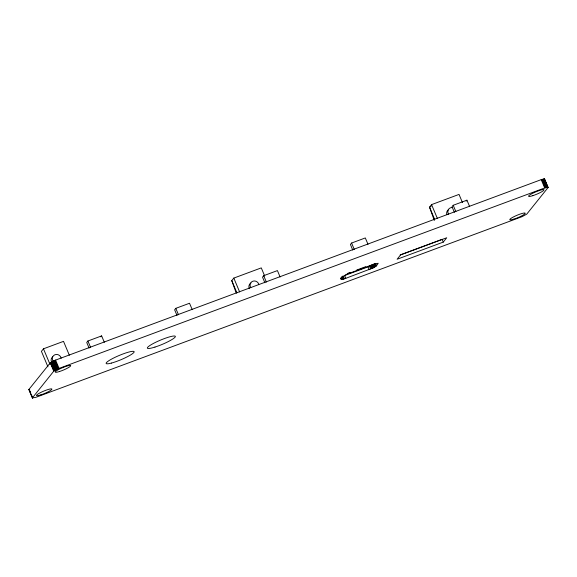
<?xml version="1.0" encoding="UTF-8"?>
<svg xmlns="http://www.w3.org/2000/svg" width="577" height="577" viewBox="0 0 577 577"><rect width="100%" height="100%" fill="white"/><g stroke="black" fill="none" stroke-linecap="round" stroke-linejoin="round"><path stroke-width="0.87" d="M544.652 179.173L541.204 179.642L54.887 360.351L50.264 362.854L28.857 389.518L29.679 389.756M548.143 187.482L544.695 187.951L58.378 368.66L53.755 371.162L32.341 397.95L35.796 397.358L522.113 216.649L526.736 214.146L548.143 187.482L544.58 178.964M69.341 355.208L63.513 341.36L43.47 348.811L41.429 351.35L47.934 366.821M104.329 342.305L101.639 335.901L87.899 341.007L86.738 342.457L89.096 348.054M100.86 336.867L101.639 335.901M192.22 309.647L189.53 303.25L175.79 308.349L174.629 309.799L176.988 315.403M236.26 293.123L231.774 280.631L233.808 278.092L261.273 267.887L264.699 276.03M280.112 276.996L277.422 270.591L263.689 275.698L262.521 277.148L264.879 282.744M368.003 244.338L365.313 237.94L351.581 243.04L350.412 244.489L352.771 250.093M376.536 265.766L378.223 263.256L373.413 264.338L350.051 273.015C346.337 273.188 334.862 282.492 345.796 278.316L373.103 267.937L376.536 265.766L375.663 263.689M462.451 202.563L459.032 194.413L431.56 204.619L429.526 207.157L434.315 220.479M469.628 206.58L466.937 200.183L453.205 205.282L452.036 206.732L454.395 212.336M466.158 201.149L466.937 200.183M443.251 242.109L446.742 237.76L400.604 254.904L397.106 259.253L443.251 242.109L442.09 239.34L400.142 254.926M345.796 278.316L344.628 275.546L367.989 266.87L373.91 264.1L375.072 266.87M431.098 206.573L429.526 207.157L434.661 219.375M347.65 273.404L350.109 272.495M356.658 270.065L365.659 266.718M250.793 287.635L250.281 286.574A4.551 4.335 38.8 0 1 253.123 281.129A4.551 4.335 38.8 0 1 258.77 284.201M249.444 288.709L249.12 288.024A4.551 4.335 38.8 0 1 250.908 283.033M544.407 178.913L547.905 187.222M544.154 178.906L547.652 187.215M543.822 178.935L547.321 187.244M543.419 179.007L546.909 187.316M542.943 179.115L546.433 187.424M542.409 179.259L545.9 187.568M541.825 179.433L545.315 187.741M541.204 179.642L544.695 187.951M453.205 205.282L455.895 211.687M431.56 204.619L437.388 218.467M376.031 266.228L374.87 263.458L374.423 263.776L375.584 266.545M373.319 264.439L374.48 267.209M372.655 264.8L373.824 267.569M371.934 265.168L373.103 267.937M371.17 265.535L372.331 268.305M370.369 265.896L371.53 268.666M369.504 266.271L370.665 269.041M367.989 266.87L369.157 269.639M351.581 243.04L354.271 249.444M344.368 278.814L343.207 276.044L342.457 276.268L343.618 279.037M341.808 276.448L342.969 279.218M341.808 277.963L342.392 279.347M341.317 278.049L341.894 279.434M340.906 278.085L341.49 279.47M340.603 278.071L341.187 279.456M263.689 275.698L266.379 282.095M233.808 278.092L239.628 291.94M231.774 280.631L236.909 292.849M175.79 308.349L178.488 314.753M87.899 341.007L90.596 347.404M55.565 360.07L59.056 368.386M54.887 360.351L58.378 368.66M54.209 360.639L57.7 368.948M53.553 360.942L57.044 369.251M52.918 361.238L56.416 369.554M52.327 361.541L55.818 369.85M51.786 361.837L55.277 370.146M51.295 362.118L54.793 370.427M50.877 362.385L54.368 370.694M50.531 362.63L54.022 370.939M50.264 362.854L53.755 371.162M43.47 348.811L49.975 364.289M29.348 389.785L30.747 393.11M31.793 395.606L32.492 397.264M29.095 389.778L32.593 398.087M28.857 389.518L32.42 398.036M446.872 214.55A4.558 4.342 38.8 0 1 448.661 209.552M448.538 214.168A4.558 4.342 38.8 0 1 452.022 207.489M51.577 362.053A4.558 4.342 38.8 0 1 52.673 356.831M53.387 361.599A4.558 4.342 38.8 0 1 54.815 354.79A4.558 4.342 38.8 0 1 61.162 358.23M532.809 195.668A8.359 1.262 -22.8 0 0 544.017 189.79A8.359 1.262 -22.8 0 0 532.095 193.591A8.359 1.262 -22.8 0 0 532.809 195.668M514.013 219.087A8.359 1.262 -22.8 0 0 525.221 213.209A8.359 1.262 -22.8 0 0 513.299 217.01A8.359 1.262 -22.8 0 0 514.013 219.087M59.481 371.523A8.359 1.262 -22.8 0 0 70.69 365.645A8.359 1.262 -22.8 0 0 58.775 369.446A8.359 1.262 -22.8 0 0 59.481 371.523M40.686 394.942A8.359 1.262 -22.8 0 0 51.894 389.064A8.359 1.262 -22.8 0 0 39.979 392.865A8.359 1.262 -22.8 0 0 40.686 394.942M154.982 347.073A15.197 2.301 -22.8 0 0 175.365 336.384A15.197 2.301 -22.8 0 0 153.698 343.293A15.197 2.301 -22.8 0 0 154.982 347.073M111.404 363.084A15.197 2.301 -22.8 0 0 134.03 352.244A15.197 2.301 -22.8 0 0 115.011 357.343A15.197 2.301 -22.8 0 0 111.404 363.084"/></g></svg>
